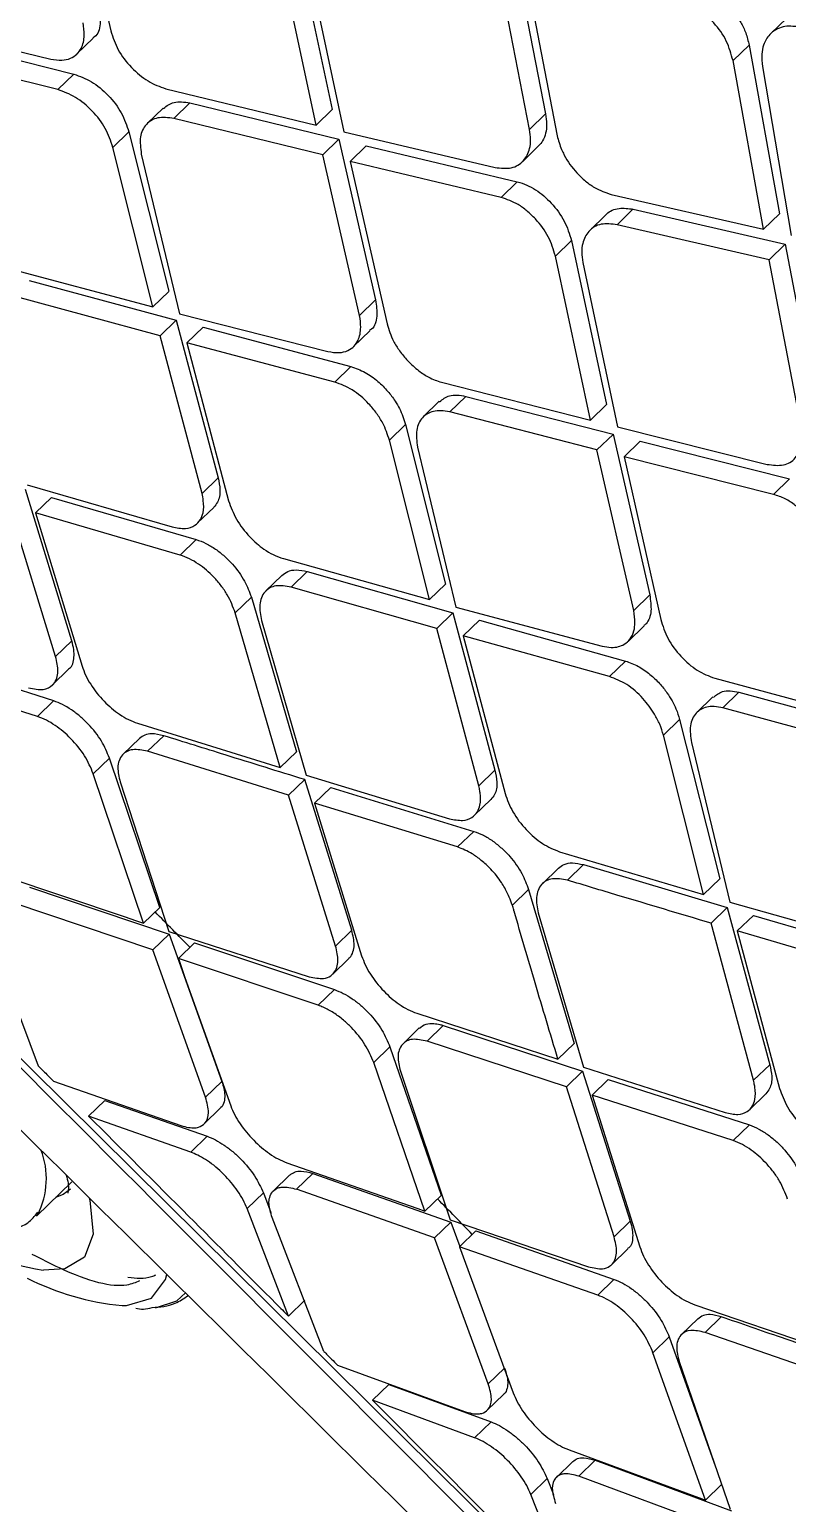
# Model space of a CAD drawing. Extents: x 400 to 501, y 484 to 634.
# Drawn here: x 489.485 to 490.157, y 582.322 to 583.627 of the extents above; entities that cross this region are included whole.
import ezdxf

# ---------------------------------------------------------------- set-up
doc = ezdxf.new("R2010")
doc.units = 0
doc.header["$MEASUREMENT"] = 0
doc.layers.add('DIM', color=3, linetype='Continuous')
doc.layers.add('GEOMETRY', color=3, linetype='Continuous', lineweight=25)

# ---------------------------------------------------------------- blocks, each defined once
blk = doc.blocks.new('2026 GRANDEE')
at = {"layer": 'GEOMETRY', "ltscale": 16}
for p, q in [((39.7421, -14.806), (37.5505, -12.6391)), ((39.0998, -13.0703), (39.1325, -13.2141)), ((39.2976, -13.1385), (39.3288, -13.2837)), ((39.489, -13.1398), (39.5178, -13.2875)), ((39.3146, -13.2975), (39.2834, -13.1523)), ((39.3079, -13.1579), (39.3389, -13.3034)), ((39.5036, -13.3013), (39.4748, -13.1537)), ((39.4995, -13.159), (39.528, -13.3069)), ((38.9468, -13.2072), (39.0794, -13.2391)), ((39.7314, -13.2027), (39.7172, -13.2164)), ((38.9676, -13.219), (39.0998, -13.2523)), ((39.1026, -13.2345), (39.1169, -13.2206)), ((39.0856, -13.2661), (38.9534, -13.2327)), ((39.6838, -13.2404), (39.698, -13.2266)), ((39.698, -13.2266), (39.725, -13.376)), ((39.7107, -13.3898), (39.6838, -13.2404)), ((39.7098, -13.2456), (39.7353, -13.3954)), ((39.0856, -13.2661), (39.0998, -13.2524)), ((39.1812, -13.2653), (39.3146, -13.2975)), ((39.179, -13.2824), (39.1648, -13.2962)), ((39.1885, -13.2916), (39.2027, -13.2778)), ((39.2027, -13.2778), (39.3347, -13.31)), ((39.3146, -13.2975), (39.3288, -13.2838)), ((39.5036, -13.3013), (39.5178, -13.2875)), ((39.1486, -13.3035), (39.1344, -13.3173)), ((39.1486, -13.3035), (39.184, -13.4447)), ((39.3204, -13.3238), (39.1885, -13.2916)), ((39.3389, -13.3034), (39.473, -13.335)), ((39.3346, -13.31), (39.3204, -13.3238)), ((39.3347, -13.31), (39.3672, -13.4524)), ((39.3589, -13.3158), (39.3447, -13.3296)), ((39.3589, -13.3159), (39.4927, -13.3477)), ((39.4972, -13.3299), (39.5115, -13.316)), ((39.1697, -13.4585), (39.1344, -13.3173)), ((39.1596, -13.3232), (39.1935, -13.4648)), ((39.353, -13.4661), (39.3204, -13.3238)), ((39.4785, -13.3616), (39.3447, -13.3296)), ((39.3447, -13.3296), (39.3773, -13.4736)), ((39.4785, -13.3616), (39.4927, -13.3478)), ((39.5759, -13.3589), (39.7107, -13.3898)), ((39.5711, -13.377), (39.5569, -13.3908)), ((39.5812, -13.3857), (39.5954, -13.3718)), ((39.5954, -13.3719), (39.7301, -13.403)), ((39.7107, -13.3898), (39.725, -13.376)), ((39.7158, -13.4168), (39.5812, -13.3857)), ((39.5264, -13.4135), (39.5407, -13.3997)), ((39.5407, -13.3997), (39.5717, -13.5451)), ((39.7158, -13.4168), (39.73, -13.403)), ((39.73, -13.403), (39.7585, -13.5509)), ((39.5575, -13.5589), (39.5264, -13.4135)), ((39.5507, -13.4193), (39.5815, -13.5649)), ((39.7443, -13.5647), (39.7158, -13.4168)), ((39.0391, -13.4236), (39.1697, -13.4585)), ((39.0602, -13.435), (39.1905, -13.4703)), ((39.1697, -13.4585), (39.184, -13.4448)), ((39.1763, -13.4841), (39.0459, -13.4488)), ((39.353, -13.4661), (39.3672, -13.4524)), ((39.1763, -13.4841), (39.1905, -13.4703)), ((39.1905, -13.4703), (39.2276, -13.6099)), ((39.1935, -13.4648), (39.3248, -13.498)), ((39.2134, -13.6237), (39.1763, -13.4841)), ((39.2, -13.4904), (39.2143, -13.4766)), ((39.2143, -13.4766), (39.3452, -13.5113)), ((39.3477, -13.4937), (39.362, -13.4798)), ((39.331, -13.5251), (39.2, -13.4904)), ((39.2, -13.4904), (39.2369, -13.6303)), ((39.331, -13.5251), (39.3452, -13.5113)), ((39.4255, -13.5253), (39.5575, -13.5589)), ((39.4328, -13.5516), (39.447, -13.5378)), ((39.447, -13.5378), (39.5775, -13.5713)), ((39.4236, -13.5421), (39.4094, -13.5559)), ((39.5633, -13.5851), (39.4328, -13.5516)), ((39.5575, -13.5589), (39.5717, -13.5451)), ((39.3794, -13.5766), (39.3936, -13.5628)), ((39.3936, -13.5628), (39.429, -13.704)), ((39.5815, -13.5649), (39.7141, -13.598)), ((39.4148, -13.7178), (39.3794, -13.5766)), ((39.5633, -13.5851), (39.5775, -13.5714)), ((39.5775, -13.5713), (39.61, -13.7137)), ((39.5873, -13.5912), (39.6015, -13.5774)), ((39.6015, -13.5775), (39.7338, -13.6108)), ((39.4043, -13.5828), (39.4383, -13.7244)), ((39.5958, -13.7275), (39.5633, -13.5851)), ((39.5873, -13.5912), (39.6198, -13.7353)), ((39.7196, -13.6246), (39.5873, -13.5912)), ((39.0585, -13.6162), (39.1869, -13.6534)), ((39.2134, -13.6237), (39.2276, -13.6099)), ((39.7196, -13.6246), (39.7338, -13.6108)), ((39.098, -13.7544), (39.0569, -13.6204)), ((39.0658, -13.641), (39.0801, -13.6272)), ((39.0801, -13.6272), (39.2082, -13.6646)), ((39.0837, -13.7682), (39.0426, -13.6342)), ((39.194, -13.6784), (39.0658, -13.641)), ((39.0658, -13.641), (39.1071, -13.7766)), ((39.2095, -13.6499), (39.2237, -13.6361)), ((39.194, -13.6784), (39.2082, -13.6646)), ((39.2855, -13.6815), (39.4148, -13.7178)), ((39.2924, -13.7067), (39.3066, -13.6929)), ((39.3066, -13.6929), (39.4356, -13.7295)), ((39.2841, -13.6964), (39.2699, -13.7101)), ((39.4213, -13.7433), (39.2924, -13.7067)), ((39.4148, -13.7178), (39.429, -13.704)), ((39.2428, -13.7295), (39.2571, -13.7157)), ((39.2571, -13.7157), (39.297, -13.8525)), ((39.5958, -13.7275), (39.61, -13.7137)), ((39.2827, -13.8664), (39.2428, -13.7295)), ((39.4213, -13.7433), (39.4356, -13.7295)), ((39.4356, -13.7295), (39.4729, -13.8689)), ((39.4383, -13.7244), (39.568, -13.7589)), ((39.2661, -13.7363), (39.3057, -13.8734)), ((39.4586, -13.8827), (39.4213, -13.7433)), ((39.4448, -13.7499), (39.4591, -13.7361)), ((39.4591, -13.7361), (39.5885, -13.7722)), ((39.5908, -13.7549), (39.605, -13.741)), ((39.0837, -13.7682), (39.098, -13.7544)), ((39.4448, -13.7499), (39.4818, -13.8896)), ((39.5743, -13.786), (39.4448, -13.7499)), ((39.082, -13.8075), (38.9566, -13.7674)), ((39.5743, -13.786), (39.5885, -13.7722)), ((39.0676, -13.8214), (38.9423, -13.7814)), ((39.0809, -13.7934), (39.0952, -13.7795)), ((39.6676, -13.7874), (39.798, -13.8225)), ((39.6749, -13.8137), (39.6891, -13.7999)), ((39.6891, -13.7999), (39.8181, -13.835)), ((39.0676, -13.8214), (39.0819, -13.8075)), ((39.666, -13.8039), (39.6518, -13.8177)), ((39.6365, -13.8241), (39.6222, -13.8379)), ((39.6365, -13.8241), (39.6721, -13.9652)), ((39.8038, -13.8488), (39.6749, -13.8137)), ((39.1562, -13.8273), (39.2827, -13.8664)), ((39.1651, -13.8521), (39.1794, -13.8383)), ((39.6578, -13.979), (39.6222, -13.8379)), ((39.1579, -13.8408), (39.1436, -13.8547)), ((39.2901, -13.891), (39.1651, -13.8521)), ((39.6469, -13.8444), (39.681, -13.9858)), ((39.117, -13.872), (39.1313, -13.8581)), ((39.176, -13.9904), (39.1313, -13.8581)), ((39.2827, -13.8664), (39.297, -13.8525)), ((39.1616, -14.0043), (39.117, -13.872)), ((39.2901, -13.891), (39.3044, -13.8772)), ((39.346, -14.0107), (39.3044, -13.8772)), ((39.3057, -13.8734), (39.4327, -13.9119)), ((39.4729, -13.8689), (39.4586, -13.8827)), ((39.1409, -13.8793), (39.1841, -14.0118)), ((39.3317, -14.0246), (39.2901, -13.891)), ((39.3131, -13.8981), (39.3274, -13.8843)), ((39.3274, -13.8843), (39.4541, -13.9231)), ((39.3131, -13.8981), (39.3548, -14.0332)), ((39.4398, -13.9369), (39.3131, -13.8981)), ((39.4549, -13.9088), (39.4692, -13.8949)), ((39.4398, -13.9369), (39.4541, -13.9231)), ((39.5301, -13.9411), (39.6578, -13.979)), ((39.5291, -13.9557), (39.5149, -13.9694)), ((39.5371, -13.9663), (39.5513, -13.9525)), ((39.5513, -13.9525), (39.6787, -13.9906)), ((39.0377, -13.9628), (39.1454, -13.9989)), ((39.6578, -13.979), (39.6721, -13.9652)), ((39.0605, -13.9725), (39.1842, -14.0142)), ((39.5026, -13.9744), (39.4883, -13.9883)), ((39.5026, -13.9744), (39.543, -14.1108)), ((39.1699, -14.0281), (39.0461, -13.9865)), ((39.1616, -14.0043), (39.1759, -13.9904)), ((39.5113, -13.9953), (39.5514, -14.132)), ((39.6644, -14.0044), (39.6787, -13.9906)), ((39.6787, -13.9906), (39.7163, -14.1297)), ((39.681, -13.9858), (39.8091, -14.022)), ((39.7021, -14.1435), (39.6644, -14.0044)), ((39.7019, -13.9975), (39.6876, -14.0113)), ((39.7019, -13.9975), (39.8297, -14.0352)), ((39.0238, -14.0122), (39.0681, -14.1306)), ((39.1699, -14.0281), (39.1842, -14.0142)), ((39.1841, -14.0118), (39.3083, -14.0518)), ((39.1843, -14.0142), (39.2309, -14.1445)), ((39.1924, -14.0357), (39.2067, -14.0218)), ((39.2067, -14.0218), (39.3307, -14.0632)), ((39.3317, -14.0246), (39.346, -14.0107)), ((39.8154, -14.049), (39.6876, -14.0113)), ((39.6876, -14.0113), (39.725, -14.1507)), ((39.2165, -14.1585), (39.1699, -14.0281)), ((39.1924, -14.0357), (39.1982, -14.0524)), ((39.3164, -14.0771), (39.1924, -14.0357)), ((39.3292, -14.0495), (39.3435, -14.0356)), ((39.1982, -14.0524), (39.2388, -14.1662)), ((39.3164, -14.0771), (39.3307, -14.0632)), ((39.4037, -14.0842), (39.5287, -14.1247)), ((39.4058, -14.0972), (39.3915, -14.1111)), ((39.4127, -14.1089), (39.4271, -14.095)), ((39.4271, -14.095), (39.5505, -14.1354)), ((39.5362, -14.1493), (39.4127, -14.1089)), ((39.5287, -14.1247), (39.543, -14.1108)), ((39.3798, -14.1139), (39.3655, -14.1279)), ((39.3799, -14.1139), (39.4253, -14.2454)), ((39.4109, -14.2594), (39.3655, -14.1279)), ((39.3891, -14.1354), (39.4331, -14.2672)), ((39.5505, -14.1354), (39.5362, -14.1493)), ((39.5505, -14.1354), (39.5928, -14.2683)), ((39.5514, -14.132), (39.6768, -14.1721)), ((39.7021, -14.1435), (39.7164, -14.1297)), ((39.0819, -14.1444), (39.1947, -14.1837)), ((39.2165, -14.1585), (39.2309, -14.1445)), ((39.5784, -14.2822), (39.5362, -14.1493)), ((39.5589, -14.1566), (39.5732, -14.1428)), ((39.5732, -14.1428), (39.6983, -14.1831)), ((39.1274, -14.1613), (39.1129, -14.1753)), ((39.1274, -14.1613), (39.2179, -14.1931)), ((39.684, -14.197), (39.5589, -14.1566)), ((39.5589, -14.1566), (39.6013, -14.2911)), ((39.6986, -14.1693), (39.713, -14.1554)), ((39.2034, -14.2071), (39.1129, -14.1753)), ((39.2152, -14.1822), (39.2296, -14.1682)), ((39.684, -14.197), (39.6982, -14.1832)), ((39.2034, -14.2071), (39.2179, -14.1931)), ((39.2884, -14.2165), (39.3968, -14.2545)), ((39.291, -14.2275), (39.2766, -14.2415)), ((39.2971, -14.24), (39.3115, -14.226)), ((39.3115, -14.226), (39.4338, -14.2691)), ((39.0666, -14.2638), (39.098, -14.2334)), ((39.2533, -14.2572), (39.2677, -14.2432)), ((39.2677, -14.2432), (39.2744, -14.2605)), ((39.4193, -14.2831), (39.2971, -14.24)), ((39.4109, -14.2594), (39.4253, -14.2455)), ((39.29, -14.3524), (39.2533, -14.2572)), ((39.3212, -14.3836), (39.2755, -14.265)), ((39.4193, -14.2831), (39.4337, -14.2691)), ((39.4331, -14.2672), (39.5557, -14.3087)), ((39.4338, -14.2691), (39.4417, -14.2907)), ((39.5784, -14.2822), (39.5928, -14.2683)), ((39.4415, -14.2909), (39.456, -14.2769)), ((39.456, -14.2769), (39.5784, -14.3199)), ((39.467, -14.4124), (39.4194, -14.2831)), ((39.4415, -14.2909), (39.4468, -14.3054)), ((39.564, -14.3339), (39.4415, -14.2909)), ((39.5763, -14.3068), (39.5906, -14.2928)), ((39.4468, -14.3054), (39.489, -14.4204)), ((39.564, -14.3339), (39.5783, -14.3199)), ((39.29, -14.3524), (39.3045, -14.3384)), ((39.6499, -14.3423), (39.7731, -14.3845)), ((39.6526, -14.3548), (39.6382, -14.3687)), ((39.659, -14.3669), (39.6734, -14.353)), ((39.6129, -14.3848), (39.6273, -14.3709)), ((39.6273, -14.3709), (39.6682, -14.4859)), ((39.7808, -14.409), (39.659, -14.3669)), ((39.6593, -14.5154), (39.6129, -14.3848)), ((39.3335, -14.3959), (39.4459, -14.437)), ((39.467, -14.4124), (39.4815, -14.3984)), ((39.6361, -14.3927), (39.6812, -14.5235)), ((39.3645, -14.4269), (39.379, -14.4129)), ((39.379, -14.4129), (39.4694, -14.4461)), ((39.466, -14.4358), (39.4805, -14.4218)), ((39.4549, -14.4601), (39.3645, -14.4269)), ((39.4549, -14.4601), (39.4694, -14.4461)), ((39.5385, -14.4709), (39.6476, -14.5111)), ((39.5418, -14.4812), (39.5273, -14.4952)), ((39.5473, -14.4942), (39.5618, -14.4801)), ((39.5618, -14.4801), (39.6824, -14.5249)), ((39.5047, -14.5103), (39.5192, -14.4962)), ((39.5191, -14.4962), (39.5248, -14.5103)), ((39.6679, -14.5389), (39.5473, -14.4942)), ((39.6593, -14.5154), (39.6737, -14.5014)), ((39.5428, -14.6058), (39.5047, -14.5103))]:
    blk.add_line(p, q, dxfattribs=at)
at = {"layer": 'GEOMETRY', "ltscale": 16, "flags": 128}
for points in [[(39.1454, -13.9989), (39.1545, -14.0019), (39.1616, -14.0043)], [(39.0968, -14.2401), (39.0904, -14.2447), (39.0837, -14.2473)], [(39.1134, -14.2475), (39.1139, -14.2498), (39.1168, -14.2799), (39.1094, -14.3003), (39.0918, -14.3106), (39.0728, -14.3117)], [(39.3968, -14.2545), (39.4047, -14.2572), (39.4109, -14.2594)], [(39.0666, -14.2638), (39.0674, -14.2629), (39.0679, -14.2624)], [(39.1425, -14.3431), (39.1464, -14.343), (39.1686, -14.3366), (39.1809, -14.3201), (39.1822, -14.3155)], [(39.1722, -14.3452), (39.191, -14.339), (39.1986, -14.3318)], [(39.6476, -14.5111), (39.6541, -14.5135), (39.6593, -14.5154)]]:
    blk.add_lwpolyline(points, dxfattribs=at)
at = {"layer": 'GEOMETRY', "ltscale": 16}
for centre, radius, start, end in [((39.0056, -14.2307), 0.0699, 333.0141, 21.48), ((39.1212, -14.0188), 0.2968, 239.1739, 260.6097), ((39.1658, -14.1044), 0.2398, 243.3829, 264.4248)]:
    blk.add_arc(centre, radius, start, end, dxfattribs=at)
for points, knots in [([(33.1112, -8.6122), (33.301, -8.8166), (33.6802, -9.2249), (34.2607, -9.8374), (34.8462, -10.4484), (35.4368, -11.0578), (36.0312, -11.6653), (36.6288, -12.2707), (37.2294, -12.8738), (37.8326, -13.4744), (38.4383, -14.0724), (39.0461, -14.6672), (39.6559, -15.2581), (40.2672, -15.8439), (40.8801, -16.4248), (41.2887, -16.8043), (41.4933, -16.9943)], [0, 0, 0, 0, 0.071643, 0.14309, 0.214489, 0.285889, 0.357236, 0.428542, 0.499851, 0.571188, 0.642541, 0.713932, 0.785365, 0.856798, 0.928296, 1, 1, 1, 1]), ([(33.9473, -9.1847), (34.1002, -9.3342), (34.4079, -9.635), (34.8583, -10.0743), (35.2854, -10.4909), (35.6745, -10.8705), (36.0618, -11.2485), (36.4558, -11.6334), (36.8653, -12.0343), (37.205, -12.3676), (37.478, -12.6357), (37.687, -12.841), (37.8968, -13.0474), (38.1182, -13.2654), (38.3623, -13.5059), (38.6355, -13.7754), (38.9498, -14.0858), (39.3071, -14.439), (39.7095, -14.837), (40.1476, -15.2705), (40.6071, -15.7254), (40.921, -16.0353), (41.0767, -16.1891)], [0, 0, 0, 0, 0.064169, 0.129138, 0.188802, 0.243183, 0.292269, 0.351201, 0.408497, 0.464259, 0.494029, 0.523343, 0.552198, 0.58236, 0.616633, 0.655052, 0.697622, 0.749248, 0.805908, 0.86759, 0.934316, 1, 1, 1, 1]), ([(39.5251, -15.4518), (39.298, -15.2418), (38.7513, -14.7364), (37.8656, -13.9502), (36.8722, -13.0923), (35.8636, -12.2493), (34.8415, -11.4221), (33.8077, -10.6101), (33.1093, -10.0836), (32.76, -9.8203)], [0, 0, 0, 0, 0.105959, 0.254966, 0.403973, 0.55298, 0.701986, 0.850993, 1, 1, 1, 1]), ([(39.7927, -17.8288), (39.5267, -17.5294), (38.9972, -16.9336), (38.1493, -16.0898), (37.2847, -15.2735), (36.3973, -14.4849), (35.4987, -13.7223), (34.5911, -12.9819), (33.6654, -12.2723), (32.7101, -11.589), (32.0461, -11.1694), (31.7122, -10.9583)], [0, 0, 0, 0, 0.113392, 0.225638, 0.337341, 0.448782, 0.560233, 0.669481, 0.778832, 0.888788, 1, 1, 1, 1]), ([(39.3403, -18.3188), (39.2421, -18.1952), (39.0437, -17.9454), (38.7328, -17.5736), (38.408, -17.1999), (38.0687, -16.8252), (37.7247, -16.4607), (37.3161, -16.0443), (36.8313, -15.573), (36.2474, -15.036), (35.7044, -14.5629), (35.2225, -14.1602), (34.82, -13.8352), (34.4245, -13.527), (34.0364, -13.2352), (33.6442, -12.9511), (33.1606, -12.6142), (32.5822, -12.2331), (31.9193, -11.8235), (31.474, -11.572), (31.2546, -11.448)], [0, 0, 0, 0, 0.044709, 0.090349, 0.13691, 0.184379, 0.232745, 0.277954, 0.348418, 0.422679, 0.500679, 0.550525, 0.598903, 0.645795, 0.691185, 0.735062, 0.781563, 0.856423, 0.929252, 1, 1, 1, 1]), ([(41.0678, -16.1637), (41.0674, -16.1632), (41.0641, -16.1599), (41.053, -16.1488), (41.0136, -16.1092), (40.8667, -15.9614), (40.2958, -15.3855), (39.1702, -14.2436), (38.1422, -13.2265), (37.5502, -12.6408)], [0, 0, 0, 0, 0.000353, 0.002828, 0.009436, 0.033986, 0.128384, 0.498019, 1, 1, 1, 1]), ([(39.6504, -13.1743), (39.6557, -13.176), (39.6636, -13.1786), (39.6738, -13.1861), (39.6826, -13.1944), (39.69, -13.2047), (39.6956, -13.2163), (39.6972, -13.223), (39.698, -13.2266)], [0, 0, 0, 0, 0.243895, 0.370125, 0.498892, 0.70956, 0.844909, 1, 1, 1, 1]), ([(39.1222, -13.1931), (39.1228, -13.1981), (39.124, -13.2083), (39.1211, -13.2178), (39.1171, -13.22), (39.1166, -13.2203)], [0, 0, 0, 0, 0.462803, 0.931877, 1, 1, 1, 1]), ([(39.6838, -13.2404), (39.6822, -13.2346), (39.679, -13.2229), (39.6691, -13.209), (39.6596, -13.2), (39.6494, -13.1925), (39.6414, -13.1899), (39.6361, -13.1882)], [0, 0, 0, 0, 0.249813, 0.499483, 0.628077, 0.754584, 1, 1, 1, 1]), ([(39.0794, -13.2391), (39.0827, -13.2396), (39.0891, -13.2406), (39.0969, -13.2387), (39.1026, -13.235), (39.1074, -13.2286), (39.1097, -13.2193), (39.1085, -13.2106), (39.108, -13.2069)], [0, 0, 0, 0, 0.168715, 0.324986, 0.468809, 0.600179, 0.824707, 1, 1, 1, 1]), ([(39.7423, -13.2105), (39.7374, -13.21), (39.7299, -13.2093), (39.7215, -13.2128), (39.7152, -13.2178), (39.7109, -13.2253), (39.7088, -13.2351), (39.7094, -13.2419), (39.7098, -13.2456)], [0, 0, 0, 0, 0.239149, 0.366928, 0.499874, 0.695508, 0.834244, 1, 1, 1, 1]), ([(39.1793, -13.2827), (39.1821, -13.2805), (39.1882, -13.2758), (39.1977, -13.2771), (39.2027, -13.2778)], [0, 0, 0, 0, 0.47117, 1, 1, 1, 1]), ([(39.1885, -13.2916), (39.1835, -13.291), (39.1737, -13.2898), (39.1633, -13.2962), (39.1576, -13.3074), (39.1589, -13.3179), (39.1596, -13.3232)], [0, 0, 0, 0, 0.256138, 0.499736, 0.746349, 1, 1, 1, 1]), ([(39.5178, -13.2875), (39.5182, -13.2906), (39.5191, -13.2968), (39.518, -13.3048), (39.5156, -13.3114), (39.5128, -13.3145), (39.5115, -13.316)], [0, 0, 0, 0, 0.268225, 0.527592, 0.778122, 1, 1, 1, 1]), ([(39.473, -13.335), (39.478, -13.3356), (39.488, -13.3367), (39.4987, -13.33), (39.5036, -13.3203), (39.5049, -13.3105), (39.504, -13.3044), (39.5036, -13.3013)], [0, 0, 0, 0, 0.248726, 0.499126, 0.726658, 0.857717, 1, 1, 1, 1]), ([(39.528, -13.3069), (39.5291, -13.311), (39.5306, -13.3165), (39.5334, -13.3223), (39.5371, -13.3295), (39.5433, -13.3381), (39.5529, -13.3472), (39.5632, -13.3546), (39.5709, -13.3572), (39.5759, -13.3589)], [0, 0, 0, 0, 0.179342, 0.242906, 0.250511, 0.499903, 0.635214, 0.763828, 1, 1, 1, 1]), ([(39.4927, -13.3477), (39.4955, -13.3486), (39.5009, -13.3502), (39.5113, -13.3559), (39.5235, -13.3663), (39.5353, -13.3824), (39.5389, -13.3939), (39.5407, -13.3997)], [0, 0, 0, 0, 0.132817, 0.260202, 0.497698, 0.74873, 1, 1, 1, 1]), ([(39.5264, -13.4135), (39.5247, -13.4077), (39.5212, -13.3963), (39.511, -13.3825), (39.5014, -13.3734), (39.4912, -13.3659), (39.4835, -13.3633), (39.4785, -13.3615)], [0, 0, 0, 0, 0.249798, 0.499562, 0.633636, 0.76193, 1, 1, 1, 1]), ([(39.5712, -13.3771), (39.5714, -13.3769), (39.5741, -13.3735), (39.5821, -13.3703), (39.5911, -13.3714), (39.5954, -13.3719)], [0, 0, 0, 0, 0.038522, 0.5425174, 1, 1, 1, 1]), ([(39.5812, -13.3857), (39.5763, -13.3851), (39.5662, -13.384), (39.5555, -13.3906), (39.5506, -13.4003), (39.5494, -13.4102), (39.5503, -13.4161), (39.5507, -13.4193)], [0, 0, 0, 0, 0.24561, 0.499102, 0.727427, 0.858299, 1, 1, 1, 1]), ([(39.3672, -13.4524), (39.3678, -13.4573), (39.3691, -13.4673), (39.3663, -13.4767), (39.3623, -13.479), (39.3617, -13.4793)], [0, 0, 0, 0, 0.448044, 0.912158, 1, 1, 1, 1]), ([(39.3248, -13.498), (39.3282, -13.4986), (39.3348, -13.4997), (39.3426, -13.4976), (39.3482, -13.4937), (39.3526, -13.4872), (39.3546, -13.4781), (39.3535, -13.4697), (39.353, -13.4661)], [0, 0, 0, 0, 0.175694, 0.336945, 0.483743, 0.616085, 0.836602, 1, 1, 1, 1]), ([(39.3773, -13.4736), (39.3789, -13.4787), (39.3814, -13.4868), (39.3884, -13.4978), (39.3958, -13.5069), (39.4047, -13.5149), (39.4151, -13.5217), (39.4217, -13.524), (39.4255, -13.5253)], [0, 0, 0, 0, 0.226957, 0.357915, 0.50015, 0.675928, 0.817966, 1, 1, 1, 1]), ([(39.3452, -13.5113), (39.3495, -13.5128), (39.3575, -13.5156), (39.3689, -13.5238), (39.3778, -13.5327), (39.3856, -13.5432), (39.391, -13.5534), (39.3929, -13.5604), (39.3936, -13.5628)], [0, 0, 0, 0, 0.206381, 0.389639, 0.549713, 0.68655, 0.889699, 1, 1, 1, 1]), ([(39.3794, -13.5766), (39.3777, -13.5715), (39.3751, -13.5635), (39.3681, -13.5525), (39.3594, -13.542), (39.3465, -13.5309), (39.3362, -13.527), (39.331, -13.5251)], [0, 0, 0, 0, 0.227872, 0.358926, 0.501082, 0.750487, 1, 1, 1, 1]), ([(39.4239, -13.5425), (39.4266, -13.5404), (39.4308, -13.537), (39.4393, -13.5363), (39.4444, -13.5373), (39.447, -13.5378)], [0, 0, 0, 0, 0.451292, 0.723673, 1, 1, 1, 1]), ([(39.4328, -13.5516), (39.4302, -13.5511), (39.4251, -13.5501), (39.4163, -13.551), (39.4078, -13.5559), (39.4023, -13.5671), (39.4036, -13.5775), (39.4043, -13.5828)], [0, 0, 0, 0, 0.133166, 0.261119, 0.500361, 0.749179, 1, 1, 1, 1]), ([(39.7141, -13.598), (39.7191, -13.5987), (39.729, -13.5999), (39.7396, -13.5933), (39.7444, -13.5835), (39.7456, -13.5736), (39.7447, -13.5677), (39.7443, -13.5647)], [0, 0, 0, 0, 0.251604, 0.499109, 0.733106, 0.862559, 1, 1, 1, 1]), ([(39.2276, -13.6099), (39.2284, -13.6135), (39.23, -13.6217), (39.2283, -13.6307), (39.2249, -13.6346), (39.2237, -13.636)], [0, 0, 0, 0, 0.333122, 0.760285, 1, 1, 1, 1]), ([(39.1869, -13.6534), (39.191, -13.6541), (39.1987, -13.6556), (39.207, -13.6526), (39.2121, -13.6475), (39.2149, -13.6402), (39.2151, -13.6322), (39.2138, -13.6258), (39.2134, -13.6237)], [0, 0, 0, 0, 0.212542, 0.4002, 0.562904, 0.700598, 0.90018, 1, 1, 1, 1]), ([(39.767, -13.677), (39.7653, -13.6713), (39.7619, -13.6598), (39.7509, -13.6447), (39.7399, -13.6346), (39.7296, -13.6278), (39.7231, -13.6257), (39.7196, -13.6246)], [0, 0, 0, 0, 0.249693, 0.499384, 0.685785, 0.831493, 1, 1, 1, 1]), ([(39.2369, -13.6303), (39.2389, -13.6357), (39.2429, -13.6467), (39.2548, -13.662), (39.2665, -13.6722), (39.2768, -13.6785), (39.2825, -13.6804), (39.2855, -13.6815)], [0, 0, 0, 0, 0.24857, 0.499632, 0.716873, 0.850307, 1, 1, 1, 1]), ([(39.2082, -13.6646), (39.2111, -13.6656), (39.2167, -13.6676), (39.2253, -13.6728), (39.2333, -13.6791), (39.2425, -13.6884), (39.2517, -13.701), (39.2553, -13.7109), (39.2571, -13.7157)], [0, 0, 0, 0, 0.14388, 0.282402, 0.415579, 0.543425, 0.78213, 1, 1, 1, 1]), ([(39.2428, -13.7295), (39.2408, -13.7242), (39.2378, -13.7161), (39.2304, -13.7053), (39.2222, -13.6956), (39.2124, -13.6874), (39.2021, -13.6813), (39.1968, -13.6794), (39.194, -13.6784)], [0, 0, 0, 0, 0.244737, 0.371339, 0.500424, 0.731274, 0.861019, 1, 1, 1, 1]), ([(39.2841, -13.6964), (39.2857, -13.6951), (39.2892, -13.6924), (39.2969, -13.6909), (39.3033, -13.6922), (39.3066, -13.6929)], [0, 0, 0, 0, 0.296931, 0.633891, 1, 1, 1, 1]), ([(39.2924, -13.7067), (39.2876, -13.7059), (39.2782, -13.7043), (39.2698, -13.7092), (39.2658, -13.7158), (39.2638, -13.7239), (39.2652, -13.7314), (39.2661, -13.7363)], [0, 0, 0, 0, 0.249464, 0.498817, 0.634636, 0.763603, 1, 1, 1, 1]), ([(39.61, -13.7137), (39.6107, -13.7186), (39.6121, -13.7285), (39.609, -13.7373), (39.6055, -13.7403), (39.6049, -13.7408)], [0, 0, 0, 0, 0.434755, 0.894077, 1, 1, 1, 1]), ([(39.568, -13.7589), (39.5707, -13.7595), (39.5758, -13.7605), (39.5823, -13.7597), (39.5881, -13.7574), (39.5931, -13.7529), (39.5962, -13.7462), (39.5973, -13.7378), (39.5963, -13.7312), (39.5958, -13.7275)], [0, 0, 0, 0, 0.135944, 0.26276, 0.380451, 0.534589, 0.696874, 0.828606, 1, 1, 1, 1]), ([(39.095, -13.7792), (39.0954, -13.779), (39.0987, -13.7774), (39.1, -13.7709), (39.1001, -13.7622), (39.0987, -13.757), (39.098, -13.7544)], [0, 0, 0, 0, 0.052924, 0.51541, 0.755169, 1, 1, 1, 1]), ([(39.0597, -13.796), (39.0643, -13.7969), (39.0729, -13.7985), (39.0792, -13.7952), (39.0828, -13.7915), (39.0848, -13.7878), (39.0864, -13.78), (39.0847, -13.7728), (39.0837, -13.7682)], [0, 0, 0, 0, 0.249179, 0.469215, 0.498974, 0.639487, 0.769974, 1, 1, 1, 1]), ([(39.5885, -13.7722), (39.5923, -13.7736), (39.5996, -13.7762), (39.61, -13.7835), (39.6186, -13.7916), (39.6268, -13.8018), (39.6332, -13.813), (39.6355, -13.8209), (39.6365, -13.8241)], [0, 0, 0, 0, 0.187052, 0.356463, 0.508203, 0.642242, 0.856373, 1, 1, 1, 1]), ([(39.1071, -13.7766), (39.108, -13.7793), (39.11, -13.7846), (39.116, -13.7954), (39.126, -13.8081), (39.1382, -13.8183), (39.1484, -13.8244), (39.1536, -13.8264), (39.1562, -13.8273)], [0, 0, 0, 0, 0.128548, 0.254971, 0.500537, 0.734828, 0.863664, 1, 1, 1, 1]), ([(39.6222, -13.8379), (39.6212, -13.8347), (39.6194, -13.8285), (39.6134, -13.8173), (39.6039, -13.8045), (39.5898, -13.7918), (39.5794, -13.7879), (39.5743, -13.786)], [0, 0, 0, 0, 0.148678, 0.281896, 0.501171, 0.750736, 1, 1, 1, 1]), ([(39.6664, -13.8044), (39.6689, -13.8023), (39.6729, -13.799), (39.6813, -13.7983), (39.6865, -13.7994), (39.6891, -13.7999)], [0, 0, 0, 0, 0.4356416, 0.7145222, 1, 1, 1, 1]), ([(39.1313, -13.8581), (39.1293, -13.8531), (39.1251, -13.8429), (39.1149, -13.8301), (39.1055, -13.8211), (39.0977, -13.8152), (39.0897, -13.8104), (39.0846, -13.8085), (39.082, -13.8075)], [0, 0, 0, 0, 0.23656, 0.481293, 0.607513, 0.736, 0.866811, 1, 1, 1, 1]), ([(39.6749, -13.8137), (39.6723, -13.8131), (39.6671, -13.8121), (39.6585, -13.8129), (39.6502, -13.8177), (39.6448, -13.8288), (39.6462, -13.8392), (39.6469, -13.8444)], [0, 0, 0, 0, 0.136053, 0.264957, 0.500346, 0.751098, 1, 1, 1, 1]), ([(39.117, -13.872), (39.1148, -13.8667), (39.1103, -13.8561), (39.0977, -13.8406), (39.0855, -13.8304), (39.0753, -13.8243), (39.0702, -13.8224), (39.0676, -13.8214)], [0, 0, 0, 0, 0.251011, 0.499986, 0.738943, 0.866819, 1, 1, 1, 1]), ([(39.1794, -13.8383), (39.1758, -13.8375), (39.1696, -13.8361), (39.1624, -13.8374), (39.1595, -13.8397), (39.158, -13.8409)], [0, 0, 0, 0, 0.411184, 0.701051, 1, 1, 1, 1]), ([(39.3044, -13.8772), (39.2809, -13.8699), (39.2392, -13.857), (39.1976, -13.844), (39.1794, -13.8383)], [0, 0, 0, 0, 0.562685, 1, 1, 1, 1]), ([(39.1651, -13.8521), (39.1605, -13.8512), (39.1514, -13.8494), (39.1434, -13.8538), (39.1397, -13.8601), (39.1382, -13.8678), (39.1398, -13.8748), (39.1409, -13.8793)], [0, 0, 0, 0, 0.249213, 0.498608, 0.643315, 0.775257, 1, 1, 1, 1]), ([(39.4729, -13.8689), (39.4736, -13.8725), (39.4754, -13.8807), (39.4737, -13.8895), (39.4704, -13.8934), (39.4692, -13.8949)], [0, 0, 0, 0, 0.330895, 0.757394, 1, 1, 1, 1]), ([(39.4327, -13.9119), (39.4367, -13.9127), (39.4443, -13.9142), (39.4525, -13.9113), (39.4575, -13.9063), (39.4603, -13.8991), (39.4603, -13.8918), (39.4592, -13.8857), (39.4588, -13.8835), (39.4586, -13.8827)], [0, 0, 0, 0, 0.213068, 0.401091, 0.564001, 0.701741, 0.900956, 0.963029, 1, 1, 1, 1]), ([(39.4818, -13.8896), (39.4838, -13.895), (39.4879, -13.906), (39.5001, -13.9219), (39.515, -13.9349), (39.5251, -13.939), (39.5301, -13.9411)], [0, 0, 0, 0, 0.248801, 0.500444, 0.747806, 1, 1, 1, 1]), ([(39.4541, -13.9231), (39.4569, -13.9241), (39.4625, -13.9261), (39.471, -13.9314), (39.4789, -13.9378), (39.4881, -13.9471), (39.4972, -13.9599), (39.5009, -13.9697), (39.5026, -13.9744)], [0, 0, 0, 0, 0.144201, 0.282939, 0.416232, 0.544101, 0.782602, 1, 1, 1, 1]), ([(39.4883, -13.9883), (39.4879, -13.9871), (39.4866, -13.9839), (39.4838, -13.9771), (39.4783, -13.9673), (39.4703, -13.9571), (39.4612, -13.9488), (39.451, -13.9415), (39.4441, -13.9386), (39.4398, -13.9369)], [0, 0, 0, 0, 0.057973, 0.16072, 0.308406, 0.500933, 0.649928, 0.782895, 1, 1, 1, 1]), ([(39.5291, -13.9557), (39.5307, -13.9544), (39.5341, -13.9518), (39.5417, -13.9504), (39.548, -13.9518), (39.5513, -13.9525)], [0, 0, 0, 0, 0.298591, 0.634841, 1, 1, 1, 1]), ([(39.5371, -13.9663), (39.5324, -13.9655), (39.523, -13.9637), (39.5148, -13.9685), (39.5109, -13.975), (39.5089, -13.983), (39.5104, -13.9905), (39.5113, -13.9953)], [0, 0, 0, 0, 0.249407, 0.498774, 0.634356, 0.763247, 1, 1, 1, 1]), ([(39.6644, -14.0044), (39.6369, -13.9962), (39.5944, -13.9835), (39.552, -13.9708), (39.5371, -13.9663)], [0, 0, 0, 0, 0.648968, 1, 1, 1, 1]), ([(39.2026, -14.0257), (39.1976, -14.0206), (39.1873, -14.0101), (39.177, -13.9997), (39.1718, -13.9944)], [0, 0, 0, 0, 0.493167, 1, 1, 1, 1]), ([(39.5287, -14.1247), (39.5219, -14.1022), (39.5088, -14.0587), (39.4959, -14.0147), (39.4897, -13.9931), (39.4896, -13.9927), (39.4892, -13.9913), (39.4888, -13.9898), (39.4884, -13.9884), (39.4883, -13.9883), (39.4883, -13.9883), (39.4883, -13.9883)], [0, 0, 0, 0, 0.497337, 0.959979, 0.966034, 0.96817, 0.968424, 0.997889, 0.999404, 0.999937, 1, 1, 1, 1]), ([(39.3435, -14.0355), (39.3437, -14.0353), (39.3454, -14.0339), (39.3473, -14.0301), (39.3488, -14.0224), (39.3471, -14.0153), (39.346, -14.0107)], [0, 0, 0, 0, 0.053228, 0.318696, 0.565245, 1, 1, 1, 1]), ([(39.3083, -14.0518), (39.3128, -14.0527), (39.3203, -14.0543), (39.3268, -14.0517), (39.3306, -14.0483), (39.333, -14.044), (39.3344, -14.0363), (39.3328, -14.0292), (39.3317, -14.0246)], [0, 0, 0, 0, 0.248975, 0.413113, 0.49921, 0.639527, 0.769904, 1, 1, 1, 1]), ([(39.3548, -14.0332), (39.3558, -14.0359), (39.3577, -14.0412), (39.3638, -14.052), (39.3738, -14.0647), (39.3858, -14.075), (39.3959, -14.0812), (39.4011, -14.0832), (39.4037, -14.0842)], [0, 0, 0, 0, 0.12828, 0.254608, 0.500577, 0.734599, 0.863482, 1, 1, 1, 1]), ([(39.3307, -14.0632), (39.3333, -14.0642), (39.3384, -14.0662), (39.3464, -14.071), (39.3541, -14.077), (39.3635, -14.086), (39.3736, -14.0989), (39.3778, -14.109), (39.3799, -14.1139)], [0, 0, 0, 0, 0.134021, 0.265398, 0.394196, 0.520489, 0.764708, 1, 1, 1, 1]), ([(39.3655, -14.1279), (39.3633, -14.1226), (39.3588, -14.1121), (39.3481, -14.0989), (39.3383, -14.0897), (39.3298, -14.0834), (39.3221, -14.0793), (39.3178, -14.0777), (39.3164, -14.0771)], [0, 0, 0, 0, 0.250671, 0.49954, 0.623608, 0.771, 0.922894, 1, 1, 1, 1]), ([(39.406, -14.0974), (39.4078, -14.096), (39.4112, -14.0933), (39.4179, -14.093), (39.4232, -14.0938), (39.4261, -14.0947), (39.4271, -14.095)], [0, 0, 0, 0, 0.364098, 0.6769, 0.888964, 1, 1, 1, 1]), ([(39.4127, -14.1089), (39.4082, -14.1079), (39.3991, -14.106), (39.3913, -14.1102), (39.3878, -14.1164), (39.3864, -14.124), (39.388, -14.131), (39.3891, -14.1354)], [0, 0, 0, 0, 0.249122, 0.498538, 0.642582, 0.774313, 1, 1, 1, 1]), ([(39.0681, -14.1306), (39.0707, -14.1332), (39.0753, -14.1378), (39.0799, -14.1423), (39.0819, -14.1444)], [0, 0, 0, 0, 0.560001, 1, 1, 1, 1]), ([(39.7164, -14.1297), (39.7171, -14.1332), (39.7189, -14.1413), (39.7173, -14.1501), (39.7141, -14.154), (39.713, -14.1554)], [0, 0, 0, 0, 0.326226, 0.751247, 1, 1, 1, 1]), ([(39.2309, -14.1445), (39.2322, -14.1488), (39.2341, -14.1556), (39.233, -14.1629), (39.2316, -14.1668), (39.2297, -14.1679), (39.2295, -14.1681)], [0, 0, 0, 0, 0.421431, 0.674847, 0.956234, 1, 1, 1, 1]), ([(39.6768, -14.1721), (39.6807, -14.173), (39.6882, -14.1746), (39.6963, -14.1718), (39.7012, -14.1669), (39.7038, -14.1598), (39.7038, -14.1525), (39.7026, -14.1465), (39.7022, -14.1443), (39.7021, -14.1435)], [0, 0, 0, 0, 0.2138971, 0.4025058, 0.5657581, 0.7035988, 0.9023048, 0.9637875, 1, 1, 1, 1]), ([(39.725, -14.1507), (39.727, -14.1561), (39.731, -14.1671), (39.7428, -14.1826), (39.7545, -14.193), (39.7646, -14.1994), (39.77, -14.2015), (39.7729, -14.2026)], [0, 0, 0, 0, 0.248288, 0.499742, 0.720058, 0.85268, 1, 1, 1, 1]), ([(39.1947, -14.1837), (39.1992, -14.1849), (39.2038, -14.186), (39.2077, -14.1856), (39.2087, -14.1855), (39.212, -14.1847), (39.217, -14.1815), (39.2203, -14.1728), (39.2178, -14.1632), (39.2165, -14.1585)], [0, 0, 0, 0, 0.249543, 0.257713, 0.272531, 0.322097, 0.500461, 0.75053, 1, 1, 1, 1]), ([(39.1129, -14.1753), (39.1425, -14.2048), (39.1979, -14.2602), (39.2568, -14.3192), (39.2864, -14.3488), (39.29, -14.3524)], [0, 0, 0, 0, 0.5, 0.938372, 1, 1, 1, 1]), ([(39.2388, -14.1662), (39.2399, -14.1688), (39.242, -14.174), (39.2484, -14.1845), (39.2587, -14.197), (39.2709, -14.2073), (39.2809, -14.2135), (39.2859, -14.2155), (39.2884, -14.2165)], [0, 0, 0, 0, 0.130048, 0.256843, 0.500038, 0.739257, 0.867023, 1, 1, 1, 1]), ([(39.6983, -14.1831), (39.7011, -14.1842), (39.7066, -14.1863), (39.715, -14.1917), (39.7228, -14.1981), (39.7319, -14.2075), (39.741, -14.2203), (39.7447, -14.2301), (39.7464, -14.2349)], [0, 0, 0, 0, 0.144135, 0.282807, 0.416041, 0.543868, 0.782378, 1, 1, 1, 1]), ([(39.2179, -14.1931), (39.2203, -14.1941), (39.2252, -14.1961), (39.233, -14.2008), (39.2406, -14.2065), (39.2502, -14.2154), (39.2608, -14.2282), (39.2654, -14.2382), (39.2677, -14.2432)], [0, 0, 0, 0, 0.129412, 0.257385, 0.384045, 0.509523, 0.756267, 1, 1, 1, 1]), ([(39.7321, -14.2487), (39.7301, -14.2434), (39.727, -14.2353), (39.7197, -14.2245), (39.7115, -14.2148), (39.702, -14.2064), (39.6919, -14.2001), (39.6867, -14.198), (39.684, -14.197)], [0, 0, 0, 0, 0.245187, 0.37169, 0.500496, 0.730145, 0.860157, 1, 1, 1, 1]), ([(39.2533, -14.2572), (39.2522, -14.2546), (39.25, -14.2495), (39.2436, -14.2391), (39.233, -14.2264), (39.2188, -14.2143), (39.2082, -14.2093), (39.2039, -14.2073), (39.2034, -14.2071)], [0, 0, 0, 0, 0.129071, 0.255597, 0.500424, 0.749916, 0.973415, 1, 1, 1, 1]), ([(39.0931, -14.2275), (39.0937, -14.23), (39.0961, -14.2396), (39.094, -14.2444), (39.0948, -14.2431), (39.0949, -14.2429)], [0, 0, 0, 0, 0.236806, 0.904446, 1, 1, 1, 1]), ([(39.2912, -14.2276), (39.2925, -14.2265), (39.2951, -14.2244), (39.3019, -14.2235), (39.3079, -14.2251), (39.3115, -14.226)], [0, 0, 0, 0, 0.291803, 0.580322, 1, 1, 1, 1]), ([(39.2754, -14.265), (39.2742, -14.2609), (39.2722, -14.2542), (39.2731, -14.2468), (39.2757, -14.2417), (39.2798, -14.239), (39.2864, -14.2374), (39.2926, -14.2389), (39.2971, -14.24)], [0, 0, 0, 0, 0.216688, 0.350242, 0.500347, 0.660005, 0.750458, 1, 1, 1, 1]), ([(39.4528, -14.28), (39.4477, -14.2748), (39.4375, -14.2643), (39.4272, -14.2539), (39.422, -14.2486)], [0, 0, 0, 0, 0.496035, 1, 1, 1, 1]), ([(39.0372, -14.2771), (39.0451, -14.2756), (39.0573, -14.2733), (39.0651, -14.2638), (39.0679, -14.2604)], [0, 0, 0, 0, 0.644207, 1, 1, 1, 1]), ([(39.5928, -14.2683), (39.5935, -14.2709), (39.5949, -14.276), (39.595, -14.2845), (39.594, -14.2908), (39.5907, -14.2923), (39.5904, -14.2925)], [0, 0, 0, 0, 0.245614, 0.484683, 0.941654, 1, 1, 1, 1]), ([(39.5557, -14.3087), (39.5602, -14.3097), (39.5675, -14.3114), (39.5739, -14.3089), (39.5776, -14.3057), (39.5799, -14.3014), (39.5813, -14.2938), (39.5795, -14.2867), (39.5784, -14.2822)], [0, 0, 0, 0, 0.248896, 0.411669, 0.499165, 0.639518, 0.769908, 1, 1, 1, 1]), ([(39.6013, -14.2911), (39.6022, -14.2938), (39.6042, -14.2991), (39.6103, -14.3098), (39.6203, -14.3226), (39.6322, -14.333), (39.6422, -14.3393), (39.6473, -14.3413), (39.6499, -14.3423)], [0, 0, 0, 0, 0.128135, 0.254413, 0.500649, 0.734513, 0.863403, 1, 1, 1, 1]), ([(39.158, -14.3213), (39.1545, -14.3227), (39.1402, -14.3288), (39.1074, -14.3206), (39.0712, -14.3019), (39.063, -14.2977)], [0, 0, 0, 0, 0.20025, 0.819503, 1, 1, 1, 1]), ([(39.1478, -14.3179), (39.155, -14.3187), (39.1636, -14.3197), (39.1712, -14.3164), (39.1724, -14.3158)], [0, 0, 0, 0, 0.838803, 1, 1, 1, 1]), ([(39.5784, -14.3199), (39.5809, -14.3209), (39.586, -14.323), (39.5939, -14.328), (39.6016, -14.334), (39.6109, -14.3431), (39.6209, -14.356), (39.6252, -14.366), (39.6273, -14.3709)], [0, 0, 0, 0, 0.134483, 0.266149, 0.395084, 0.521379, 0.765284, 1, 1, 1, 1]), ([(39.1692, -14.3448), (39.1761, -14.3443), (39.1873, -14.3435), (39.1972, -14.3367), (39.201, -14.3342)], [0, 0, 0, 0, 0.621866, 1, 1, 1, 1]), ([(39.6129, -14.3848), (39.6106, -14.3796), (39.6061, -14.3691), (39.5935, -14.3536), (39.5815, -14.3432), (39.5715, -14.3369), (39.5665, -14.3349), (39.564, -14.3339)], [0, 0, 0, 0, 0.250944, 0.500105, 0.737872, 0.865987, 1, 1, 1, 1]), ([(39.1546, -14.3455), (39.1569, -14.3459), (39.1618, -14.3467), (39.1666, -14.3454), (39.1692, -14.3448)], [0, 0, 0, 0, 0.467843, 1, 1, 1, 1]), ([(39.6734, -14.353), (39.67, -14.3521), (39.6641, -14.3506), (39.6571, -14.3515), (39.6542, -14.3538), (39.6527, -14.355)], [0, 0, 0, 0, 0.392166, 0.686371, 1, 1, 1, 1]), ([(39.7951, -14.3951), (39.7723, -14.3872), (39.7317, -14.3732), (39.6911, -14.3591), (39.6734, -14.353)], [0, 0, 0, 0, 0.562536, 1, 1, 1, 1]), ([(39.659, -14.3669), (39.6546, -14.3659), (39.6457, -14.3638), (39.638, -14.3678), (39.6346, -14.3739), (39.6333, -14.3814), (39.635, -14.3883), (39.6361, -14.3927)], [0, 0, 0, 0, 0.249059, 0.498513, 0.642232, 0.773853, 1, 1, 1, 1]), ([(39.3212, -14.3836), (39.3235, -14.3859), (39.3276, -14.39), (39.3317, -14.3941), (39.3335, -14.3959)], [0, 0, 0, 0, 0.560001, 1, 1, 1, 1]), ([(39.4815, -14.3984), (39.4827, -14.4027), (39.4848, -14.4095), (39.4837, -14.4166), (39.4824, -14.4205), (39.4806, -14.4215), (39.4804, -14.4216)], [0, 0, 0, 0, 0.422067, 0.675577, 0.956923, 1, 1, 1, 1]), ([(39.4459, -14.437), (39.4504, -14.4381), (39.4549, -14.4394), (39.4587, -14.439), (39.4597, -14.4389), (39.4629, -14.4382), (39.4678, -14.4352), (39.471, -14.4266), (39.4683, -14.4172), (39.467, -14.4124)], [0, 0, 0, 0, 0.249532, 0.256966, 0.271259, 0.320418, 0.500517, 0.750657, 1, 1, 1, 1]), ([(39.489, -14.4204), (39.4901, -14.423), (39.4923, -14.4282), (39.4987, -14.4386), (39.509, -14.4512), (39.5211, -14.4615), (39.5311, -14.4678), (39.536, -14.4698), (39.5385, -14.4709)], [0, 0, 0, 0, 0.129831, 0.256526, 0.500002, 0.739087, 0.866889, 1, 1, 1, 1]), ([(39.3645, -14.4269), (39.3942, -14.4567), (39.4432, -14.5059), (39.5026, -14.5655), (39.5324, -14.5953), (39.5428, -14.6058)], [0, 0, 0, 0, 0.5, 0.824334, 1, 1, 1, 1]), ([(39.4694, -14.4461), (39.4718, -14.4471), (39.4767, -14.4491), (39.4844, -14.4539), (39.492, -14.4597), (39.5015, -14.4685), (39.5121, -14.4814), (39.5168, -14.4913), (39.5191, -14.4962)], [0, 0, 0, 0, 0.129731, 0.257874, 0.384583, 0.510017, 0.756512, 1, 1, 1, 1]), ([(39.5047, -14.5103), (39.5035, -14.5077), (39.5013, -14.5027), (39.4949, -14.4923), (39.4845, -14.4798), (39.4722, -14.4695), (39.4622, -14.4632), (39.4574, -14.4612), (39.4549, -14.4601)], [0, 0, 0, 0, 0.129002, 0.255413, 0.499995, 0.740156, 0.867685, 1, 1, 1, 1]), ([(39.5419, -14.4813), (39.5432, -14.4803), (39.5457, -14.4783), (39.5524, -14.4774), (39.5583, -14.4791), (39.5618, -14.4801)], [0, 0, 0, 0, 0.294145, 0.582945, 1, 1, 1, 1]), ([(39.5473, -14.4942), (39.5429, -14.493), (39.5369, -14.4914), (39.5304, -14.4928), (39.5254, -14.4961), (39.5224, -14.5043), (39.5252, -14.5137), (39.5265, -14.5184)], [0, 0, 0, 0, 0.249428, 0.337808, 0.500449, 0.750583, 1, 1, 1, 1])]:
    blk.add_open_spline(points, degree=3, knots=knots, dxfattribs=at)
for points in [[(39.1325, -13.2141), (39.1344, -13.2197), (39.1381, -13.231), (39.1503, -13.2469), (39.1655, -13.2596), (39.1759, -13.2634), (39.1812, -13.2653)], [(39.0998, -13.2523), (39.1051, -13.2542), (39.1155, -13.258), (39.1307, -13.2707), (39.143, -13.2866), (39.1467, -13.2979), (39.1486, -13.3035)], [(39.1344, -13.3173), (39.1325, -13.3116), (39.1288, -13.3004), (39.1165, -13.2845), (39.1013, -13.2718), (39.0909, -13.268), (39.0856, -13.2661)], [(39.6198, -13.7353), (39.6216, -13.741), (39.6251, -13.7524), (39.6372, -13.7685), (39.6521, -13.7815), (39.6624, -13.7854), (39.6676, -13.7874)]]:
    blk.add_open_spline(points, degree=3, dxfattribs=at)

msp = doc.modelspace()

# ---------------------------------------------------------------- block references
at = {"layer": 'DIM'}
msp.add_blockref('2026 GRANDEE', (450.4248, 596.8403), dxfattribs=at)

doc.saveas('drawing.dxf')
